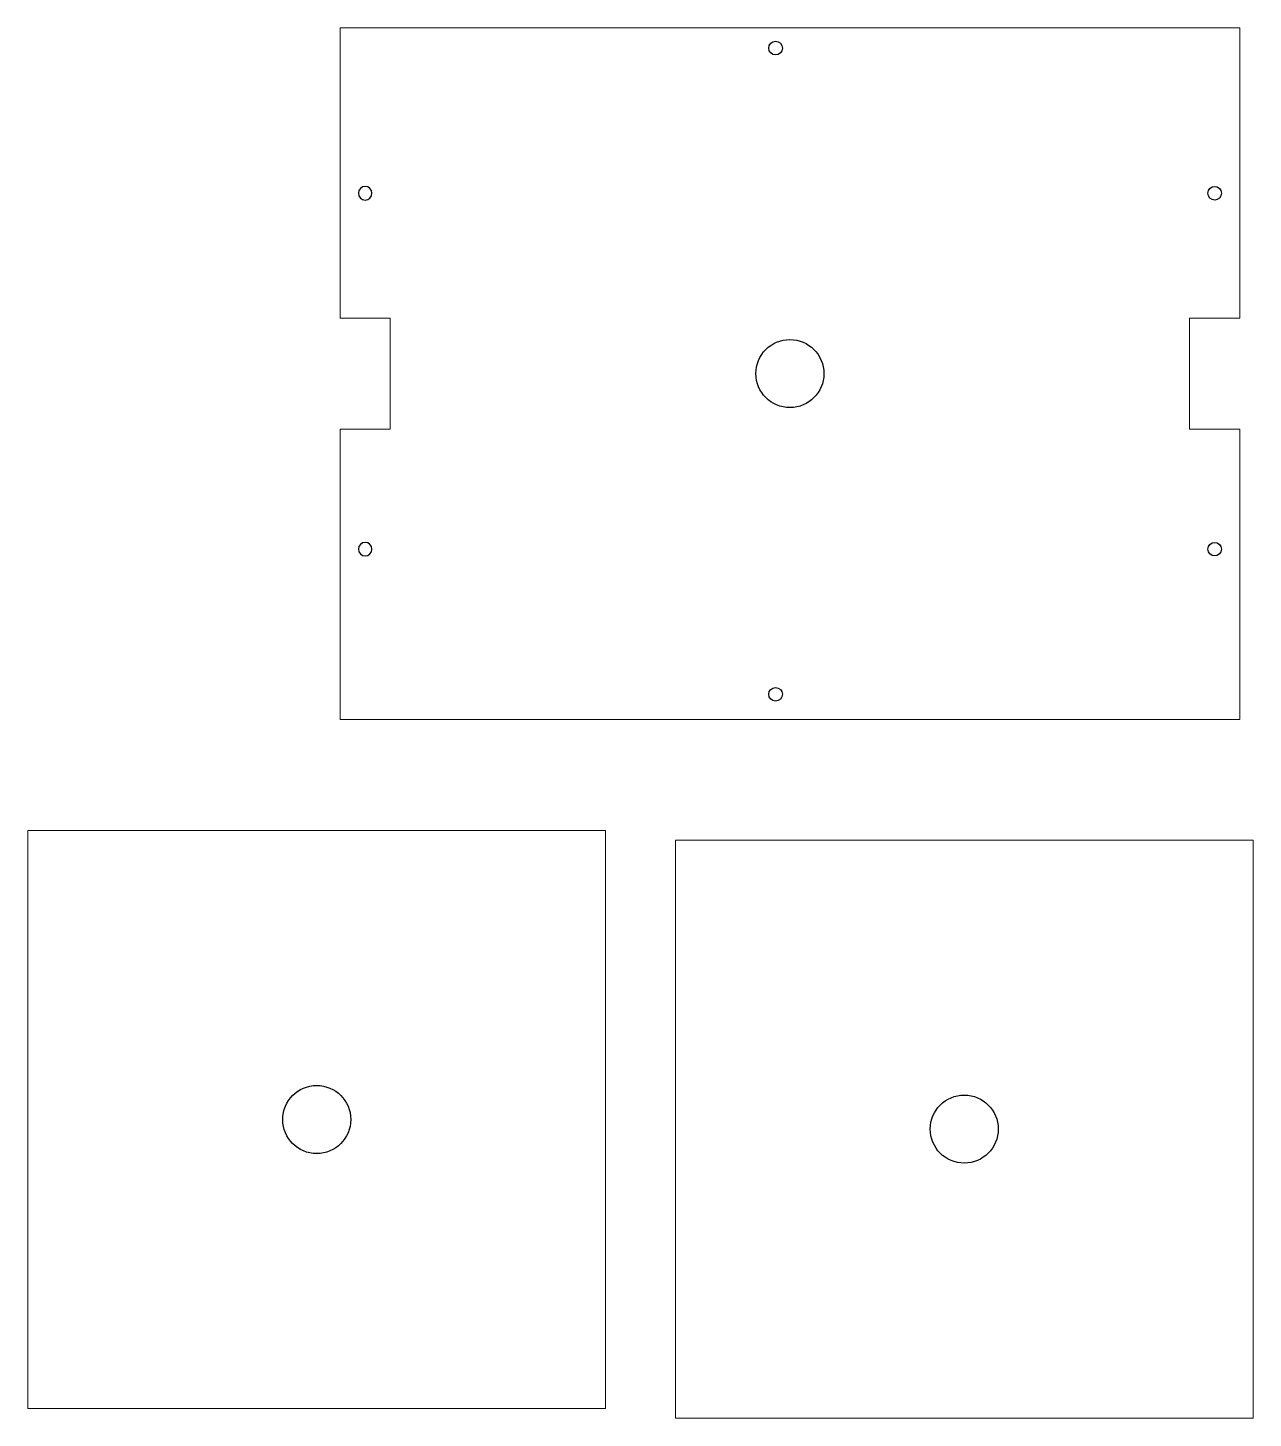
# Model space of a CAD drawing. Header units: inches. Extents: x -31.7 to -10.4, y -14.3 to 9.8.
import ezdxf

# ---------------------------------------------------------------- set-up
doc = ezdxf.new("R2010")
doc.units = ezdxf.units.IN
doc.header["$MEASUREMENT"] = 0
doc.layers.add('Layer 1', color=7, linetype='Continuous')

msp = doc.modelspace()

# ---------------------------------------------------------------- linework, layer by layer
at = {"layer": 'Layer 1', "color": 30, "lineweight": 9}
for points in [[(-31.663, -14.151), (-21.624, -14.151), (-21.624, -4.112), (-31.663, -4.112), (-31.663, -14.151)], [(-20.413, -14.318), (-10.374, -14.318), (-10.374, -4.279), (-20.413, -4.279), (-20.413, -14.318)]]:
    msp.add_lwpolyline(points, close=True, dxfattribs=at)
at = {"layer": 'Layer 1', "color": 250, "lineweight": 25}
for centre, major_axis in [((-18.672, 9.472), (0, 0.118)), ((-18.423, 3.82), (0, 0.591)), ((-18.672, -1.748), (0, 0.118)), ((-26.644, -9.132), (0, 0.591)), ((-15.394, -9.298), (0, 0.591))]:
    msp.add_ellipse(centre, major_axis=major_axis, ratio=1, dxfattribs=at)
at = {"layer": 'Layer 1', "color": 30, "lineweight": 9}
msp.add_open_spline([(-26.238, 9.824), (-26.238, 9.824), (-10.608, 9.824), (-10.608, 9.824), (-10.608, 9.824), (-10.608, 9.824), (-10.608, 4.785), (-10.608, 4.785), (-10.608, 4.785), (-10.608, 4.785), (-11.478, 4.785), (-11.478, 4.785), (-11.478, 4.785), (-11.478, 4.785), (-11.478, 2.856), (-11.478, 2.856), (-11.478, 2.856), (-11.478, 2.856), (-10.608, 2.856), (-10.608, 2.856), (-10.608, 2.856), (-10.608, 2.856), (-10.608, -2.184), (-10.608, -2.184), (-10.608, -2.184), (-10.608, -2.184), (-26.238, -2.184), (-26.238, -2.184), (-26.238, -2.184), (-26.238, -2.184), (-26.238, 2.856), (-26.238, 2.856), (-26.238, 2.856), (-26.238, 2.856), (-25.368, 2.856), (-25.368, 2.856), (-25.368, 2.856), (-25.368, 2.856), (-25.368, 4.785), (-25.368, 4.785), (-25.368, 4.785), (-25.368, 4.785), (-26.238, 4.785), (-26.238, 4.785), (-26.238, 4.785), (-26.238, 4.785), (-26.238, 9.824), (-26.238, 9.824)], degree=3, knots=[0, 0, 0, 0, 0.076923, 0.076923, 0.076923, 0.076923, 0.153846, 0.153846, 0.153846, 0.153846, 0.230769, 0.230769, 0.230769, 0.230769, 0.307692, 0.307692, 0.307692, 0.307692, 0.384615, 0.384615, 0.384615, 0.384615, 0.461538, 0.461538, 0.461538, 0.461538, 0.538462, 0.538462, 0.538462, 0.538462, 0.615385, 0.615385, 0.615385, 0.615385, 0.692308, 0.692308, 0.692308, 0.692308, 0.769231, 0.769231, 0.769231, 0.769231, 0.846154, 0.846154, 0.846154, 0.846154, 1, 1, 1, 1], dxfattribs=at)
at = {"layer": 'Layer 1', "color": 250, "lineweight": 25}
for points in [[(-25.92, 6.952), (-25.92, 7.018), (-25.868, 7.07), (-25.802, 7.07), (-25.802, 7.07), (-25.737, 7.07), (-25.684, 7.018), (-25.684, 6.952), (-25.684, 6.952), (-25.684, 6.887), (-25.737, 6.834), (-25.802, 6.834), (-25.802, 6.834), (-25.868, 6.834), (-25.92, 6.887), (-25.92, 6.952)], [(-10.925, 6.952), (-10.925, 7.018), (-10.978, 7.07), (-11.043, 7.07), (-11.043, 7.07), (-11.108, 7.07), (-11.161, 7.018), (-11.161, 6.952), (-11.161, 6.952), (-11.161, 6.887), (-11.108, 6.834), (-11.043, 6.834), (-11.043, 6.834), (-10.978, 6.834), (-10.925, 6.887), (-10.925, 6.952)], [(-25.92, 0.771), (-25.92, 0.836), (-25.868, 0.889), (-25.802, 0.889), (-25.802, 0.889), (-25.737, 0.889), (-25.684, 0.836), (-25.684, 0.771), (-25.684, 0.771), (-25.684, 0.706), (-25.737, 0.653), (-25.802, 0.653), (-25.802, 0.653), (-25.868, 0.653), (-25.92, 0.706), (-25.92, 0.771)], [(-10.925, 0.771), (-10.925, 0.836), (-10.978, 0.889), (-11.043, 0.889), (-11.043, 0.889), (-11.108, 0.889), (-11.161, 0.836), (-11.161, 0.771), (-11.161, 0.771), (-11.161, 0.706), (-11.108, 0.653), (-11.043, 0.653), (-11.043, 0.653), (-10.978, 0.653), (-10.925, 0.706), (-10.925, 0.771)]]:
    msp.add_open_spline(points, degree=3, knots=[0, 0, 0, 0, 0.2, 0.2, 0.2, 0.2, 0.4, 0.4, 0.4, 0.4, 0.6, 0.6, 0.6, 0.6, 1, 1, 1, 1], dxfattribs=at)

doc.saveas('drawing.dxf')
